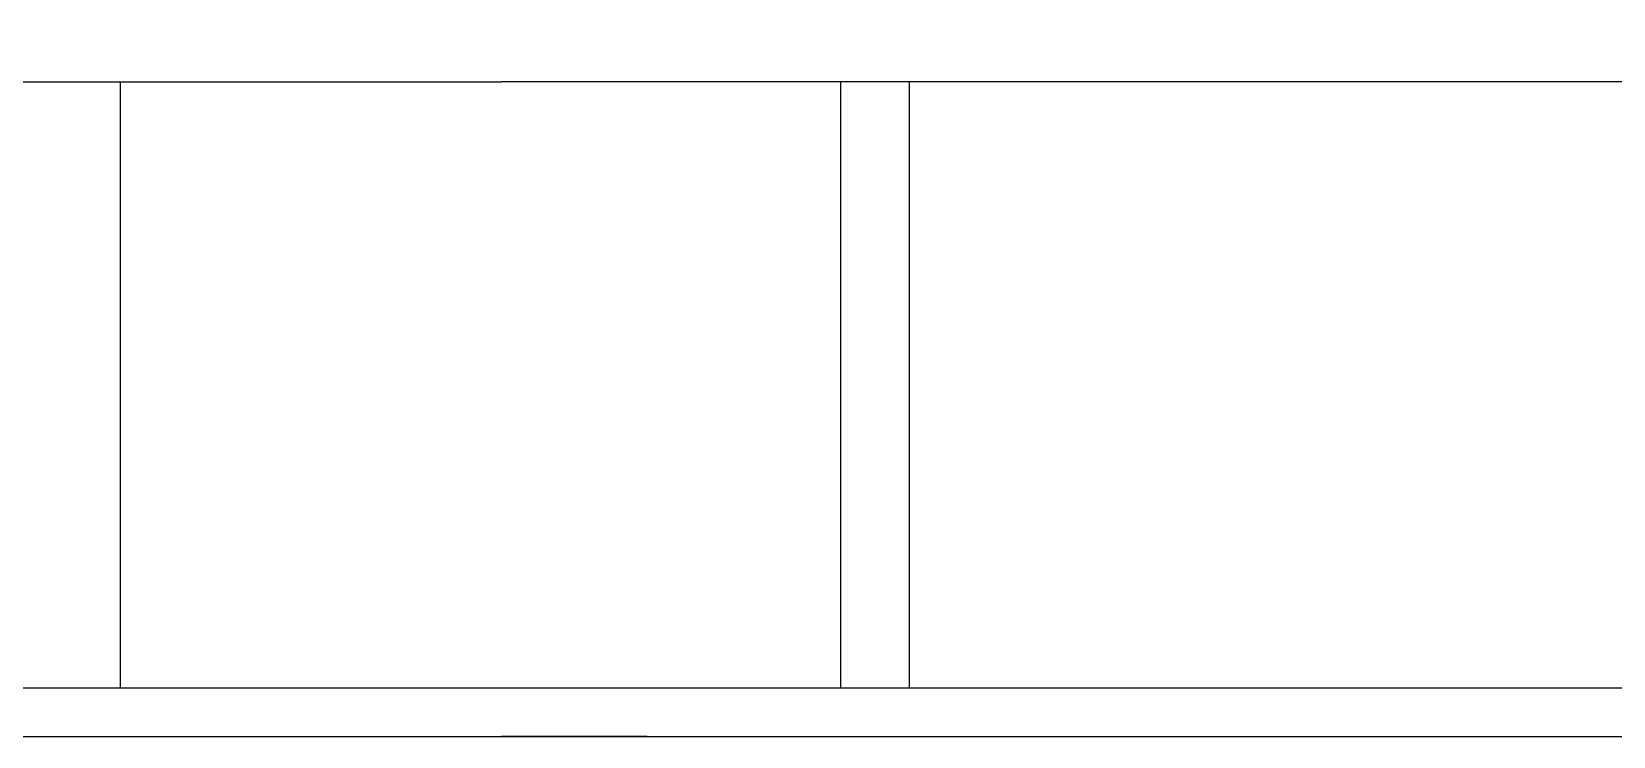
# Model space of a CAD drawing. Header units: centimetres. Extents: x 2004 to 13885, y -3131 to 5891.
# Drawn here: x 12891 to 13544, y 3974 to 4265 of the extents above; entities that cross this region are included whole.
import ezdxf

# ---------------------------------------------------------------- set-up
doc = ezdxf.new("R2010")
doc.units = ezdxf.units.CM

msp = doc.modelspace()

# ---------------------------------------------------------------- linework, layer by layer
for p, q in [((12305.06, 4243.92), (13085.06, 4243.92)), ((12927.69, 4243.92), (12927.69, 3993.92)), ((13224.9, 4243.92), (13224.9, 3993.92)), ((13253.21, 4243.92), (13253.21, 3993.92)), ((12305.06, 3993.92), (13085.06, 3993.92)), ((11885.06, 3973.92), (13885.06, 3973.92)), ((12305.06, 3973.92), (13085.06, 3973.92)), ((13145.06, 3973.92), (13085.06, 3973.92))]:
    msp.add_line(p, q)
for points in [[(13085.06, 4273.92), (13646.78, 4273.92), (13646.78, 4243.92), (13085.06, 4243.92)], [(12305.06, 3973.92), (12215.56, 3973.92), (12215.56, 3993.92), (13646.78, 3993.92)]]:
    msp.add_lwpolyline(points)

doc.saveas('drawing.dxf')
